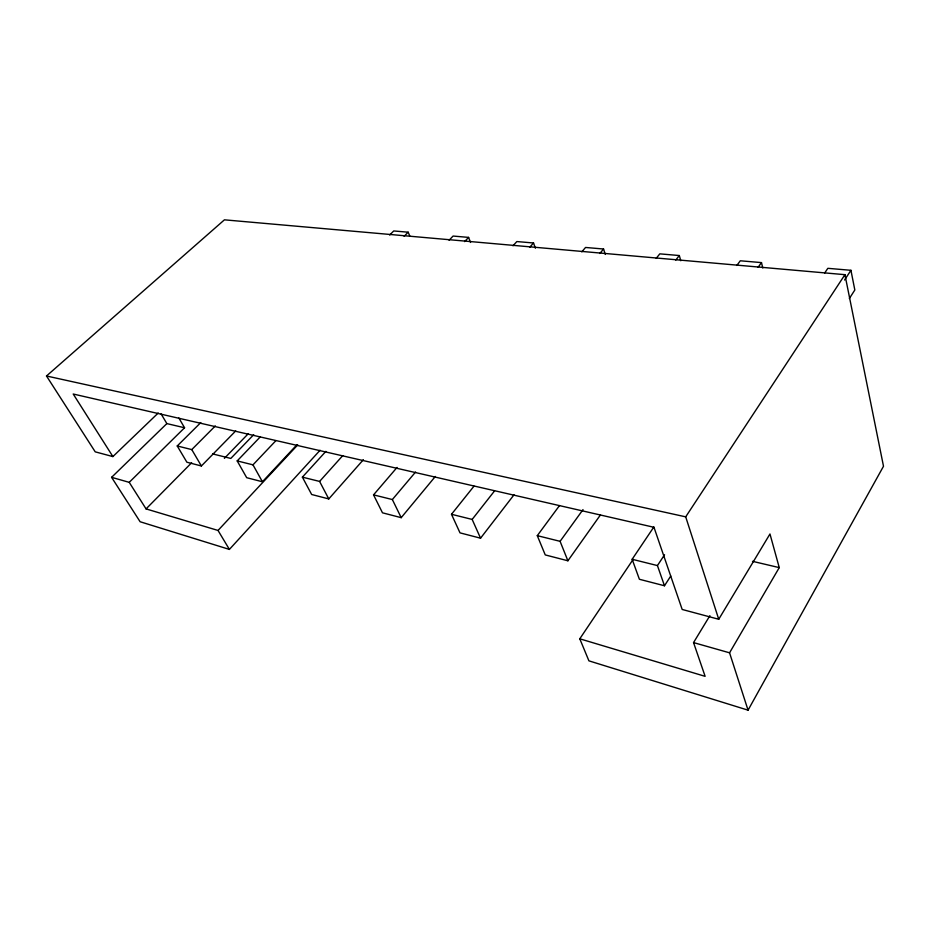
<?xml version="1.0" encoding="UTF-8"?>
<svg xmlns="http://www.w3.org/2000/svg" width="930" height="930" viewBox="0 0 930 930"><rect width="100%" height="100%" fill="white"/><g stroke="black" fill="none" stroke-linecap="round" stroke-linejoin="round"><path stroke-width="1.4" d="M633.109 559.442L579.785 638.805L588.911 660.846L748.057 710.171L883.5 466.256L844.928 274.675L224.432 219.829L46.5 375.987L95.22 451.841L112.89 456.584L158.24 413.001M748.057 710.171L729.562 652.813L779.259 567.614L769.97 533.983L718.739 619.275L682.178 609.464L653.988 527.298L73.214 394.018L112.89 456.584M579.785 638.805L705.126 676.342L693.548 642.595L709.892 615.66M653.871 526.973L632.144 559.279L639.398 579.274L664.485 585.761L670.751 576.03M849.346 298.518L854.833 289.997L850.938 270.305L827.84 268.317L824.619 273.118M664.485 585.761L657.44 565.58L664.555 554.745M844.568 280.023L850.938 270.305M718.739 619.275L685.701 516.848L844.928 274.675M559.511 505.548L537.284 535.657L545.247 554.919L567.893 560.778L600.455 514.906M567.893 560.778L560.093 541.33L583.017 509.605M758.113 267.27L761.484 262.609L740.292 260.784L736.851 265.445M473.986 486.169L451.492 514.29L460.013 532.867L480.554 538.191L514.034 494.783M480.554 538.191L472.161 519.428L494.551 490.912M675.75 260.075L679.319 255.541L659.8 253.855L656.22 258.342M397.04 467.441L373.546 494.865L382.486 512.814L401.202 517.661L435.333 476.462M373.546 494.865L392.355 499.55L415.559 472.033M599.827 253.46L603.57 249.019L605.314 254.425M581.796 251.856L585.551 247.461L603.57 249.019M325.86 451.375L302.39 477.148L311.655 494.493L328.778 498.922L363.374 459.711M302.39 477.148L319.595 481.426L342.775 455.595M529.682 247.287L533.541 242.986L535.389 248.217M512.976 245.799L516.848 241.556L533.541 242.986M111.6 477.334L129.224 482.345L184.57 427.765L166.854 423.592L111.6 477.334L140.116 521.742L229.396 549.409L320.083 450.248M260.249 436.902L237.197 460.908L246.694 477.695L262.423 481.763L296.949 444.726M129.224 482.345L146.068 508.908L218.027 530.449L297.74 444.889M237.197 460.908L252.983 464.837L275.768 440.797M464.593 241.614L468.592 237.394L470.545 242.451M449.074 240.242L453.084 236.057L468.592 237.394M253.704 434.705L230.803 458.432L212.586 453.898M224.386 458.351L248.38 433.613M200.787 422.58L177.235 445.97L186.895 462.222L201.392 465.976L235.709 430.939M146.068 508.908L191.638 462.745M177.235 445.97L191.778 449.597L215.33 425.928M404.108 236.301L408.189 232.198L409.839 236.174M389.658 235.011L393.739 230.954L408.189 232.198M46.5 375.987L685.701 516.848M752.51 561.325L779.259 567.614M451.492 514.29L472.161 519.428M537.284 535.657L560.093 541.33M632.144 559.279L657.44 565.58M693.548 642.595L729.562 652.813M218.027 530.449L229.396 549.409M161.111 413.92L166.854 423.592M191.778 449.597L201.392 465.976M178.862 417.989L184.57 427.765M252.983 464.837L262.423 481.763M319.595 481.426L328.778 498.922M392.355 499.55L401.202 517.661M679.319 255.541L680.783 260.749M761.484 262.609L762.798 268.014"/></g></svg>
